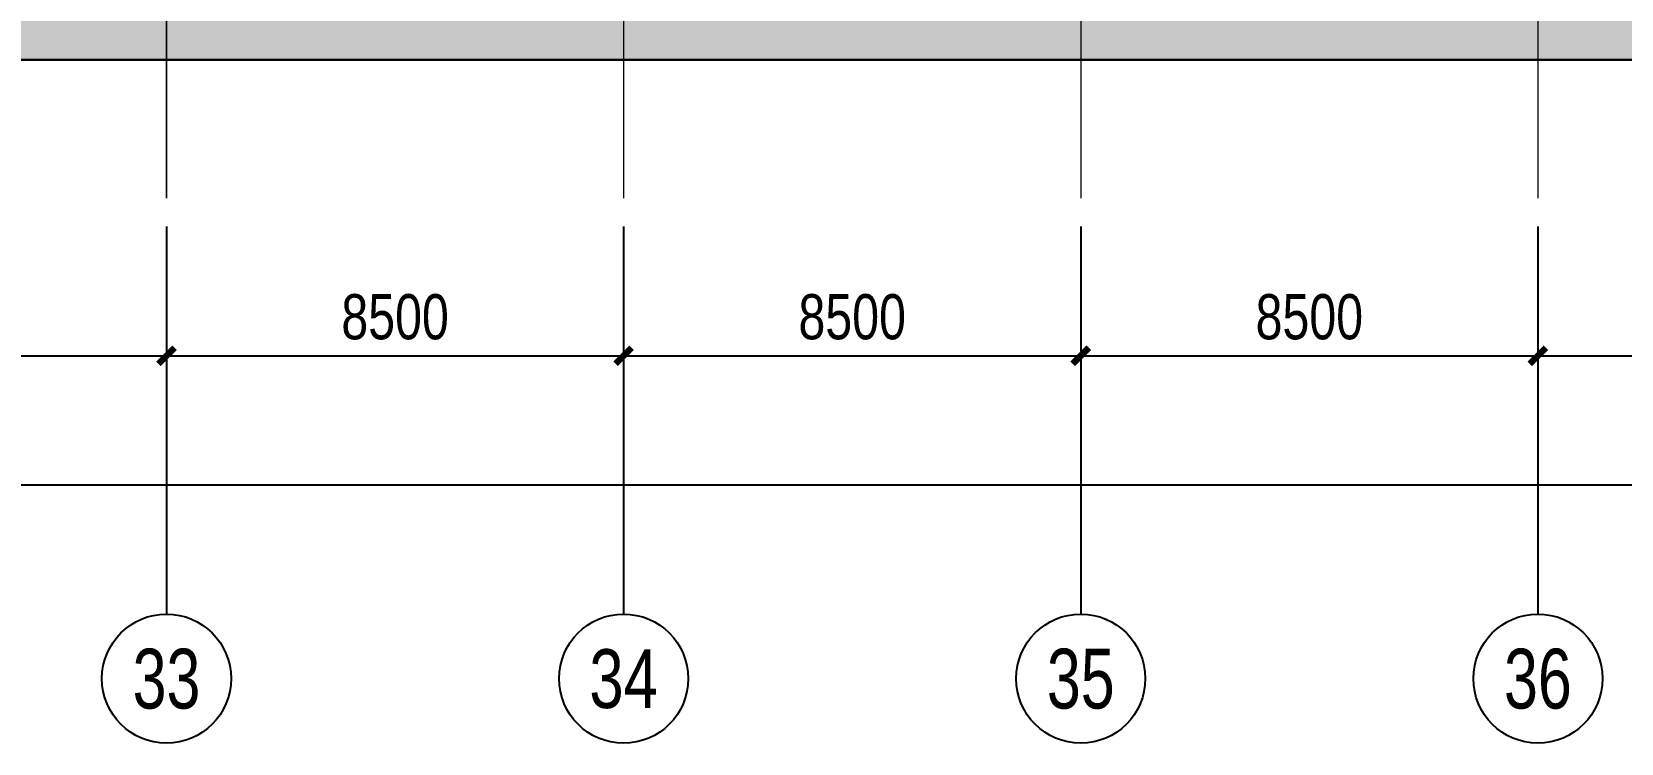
# Model space of a CAD drawing. Extents: x 4 to 13611208, y -605838 to 574722.
# Drawn here: x 13385392 to 13414946, y -359149 to -345928 of the extents above; entities that cross this region are included whole.
import ezdxf
from ezdxf.enums import TextEntityAlignment as Align

# ---------------------------------------------------------------- set-up
doc = ezdxf.new("R2010")
doc.units = 0
doc.header["$LTSCALE"] = 1000
doc.header["$MEASUREMENT"] = 0
doc.linetypes.add('DOTE', pattern=[2.42, 2, -0.2, 0.02, -0.2])
for name, color, linetype, lineweight in [('1-WALL-砼', 8, 'Continuous', 30), ('1-填充', 8, 'Continuous', 5), ('DOTE', 14, 'DOTE', 5)]:
    doc.layers.add(name, color=color, linetype=linetype, lineweight=lineweight)
doc.layers.add('AXIS', color=3, linetype='Continuous')
doc.layers.add('AXIS_TEXT', color=7, linetype='Continuous')
doc.styles.add('C', font='HZTXT_E', dxfattribs={"width": 0.7, "bigfont": 'HZTXT'})
doc.styles.add('C_T3', font='fsdb_e.shx', dxfattribs={"width": 0.8, "bigfont": 'hzdx.shx'})
doc.styles.add('COMPLEX', font='hztxt_e.shx', dxfattribs={"width": 0.6, "bigfont": 'HZTXT.shx'})
doc.dimstyles.new('_TCH_ARCH&&300', dxfattribs={"dimtxt": 840, "dimasz": 300, "dimexe": 300, "dimexo": 600, "dimgap": 300, "dimtad": 1, "dimdec": 0, "dimzin": 0, "dimdsep": 46, "dimtxsty": 'C_T3', "dimblk": 'ARCHTICK', "dimcen": 0.09, "dimclrd": 3, "dimclre": 3, "dimclrt": 3, "dimadec": 4, "dimazin": 2, "dimtfac": 1, "dimtdec": 0, "dimtix": 1, "dimtmove": 2, "dimatfit": 3, "dimfxl": 1, "dimtolj": 1, "dimtzin": 0, "dimarcsym": 0})

# ---------------------------------------------------------------- blocks, each defined once
blk = doc.blocks.new('_ArchTick')
at = {"color": 0, "linetype": 'ByBlock', "const_width": 0.4}
blk.add_lwpolyline([(-0.5, -0.5), (0.5, 0.5)], dxfattribs=at)
blk = doc.blocks.new('*D1440')
at = {"layer": 'AXIS', "color": 3, "lineweight": -2}
for p, q in [((13379397, -350149), (13379397, -352249)), ((13387897, -350149), (13387897, -352249)), ((13379397, -351949), (13387897, -351949))]:
    blk.add_line(p, q, dxfattribs=at)
at = {"layer": 'AXIS', "color": 3, "lineweight": -2, "xscale": 300, "yscale": 300, "zscale": 300, "rotation": 180}
blk.add_blockref('_ArchTick', (13379397, -351949), dxfattribs=at)
at = {"layer": 'AXIS', "color": 3, "lineweight": -2, "xscale": 300, "yscale": 300, "zscale": 300}
blk.add_blockref('_ArchTick', (13387897, -351949), dxfattribs=at)
at = {"layer": 'AXIS', "color": 3, "insert": (13383647, -351229), "char_height": 840, "attachment_point": 5, "style": 'C_T3'}
blk.add_mtext('\\A1;8500', dxfattribs=at)
blk = doc.blocks.new('*D1441')
at = {"layer": 'AXIS', "color": 3, "lineweight": -2}
for p, q in [((13387897, -350149), (13387897, -352249)), ((13396397, -350149), (13396397, -352249)), ((13387897, -351949), (13396397, -351949))]:
    blk.add_line(p, q, dxfattribs=at)
at = {"layer": 'AXIS', "color": 3, "lineweight": -2, "xscale": 300, "yscale": 300, "zscale": 300, "rotation": 180}
blk.add_blockref('_ArchTick', (13387897, -351949), dxfattribs=at)
at = {"layer": 'AXIS', "color": 3, "lineweight": -2, "xscale": 300, "yscale": 300, "zscale": 300}
blk.add_blockref('_ArchTick', (13396397, -351949), dxfattribs=at)
at = {"layer": 'AXIS', "color": 3, "insert": (13392147, -351229), "char_height": 840, "attachment_point": 5, "style": 'C_T3'}
blk.add_mtext('\\A1;8500', dxfattribs=at)
blk = doc.blocks.new('*D1442')
at = {"layer": 'AXIS', "color": 3, "lineweight": -2}
for p, q in [((13396397, -350149), (13396397, -352249)), ((13404897, -350149), (13404897, -352249)), ((13396397, -351949), (13404897, -351949))]:
    blk.add_line(p, q, dxfattribs=at)
at = {"layer": 'AXIS', "color": 3, "lineweight": -2, "xscale": 300, "yscale": 300, "zscale": 300, "rotation": 180}
blk.add_blockref('_ArchTick', (13396397, -351949), dxfattribs=at)
at = {"layer": 'AXIS', "color": 3, "lineweight": -2, "xscale": 300, "yscale": 300, "zscale": 300}
blk.add_blockref('_ArchTick', (13404897, -351949), dxfattribs=at)
at = {"layer": 'AXIS', "color": 3, "insert": (13400647, -351229), "char_height": 840, "attachment_point": 5, "style": 'C_T3'}
blk.add_mtext('\\A1;8500', dxfattribs=at)
blk = doc.blocks.new('*D1443')
at = {"layer": 'AXIS', "color": 3, "lineweight": -2}
for p, q in [((13404897, -350149), (13404897, -352249)), ((13413397, -350149), (13413397, -352249)), ((13404897, -351949), (13413397, -351949))]:
    blk.add_line(p, q, dxfattribs=at)
at = {"layer": 'AXIS', "color": 3, "lineweight": -2, "xscale": 300, "yscale": 300, "zscale": 300, "rotation": 180}
blk.add_blockref('_ArchTick', (13404897, -351949), dxfattribs=at)
at = {"layer": 'AXIS', "color": 3, "lineweight": -2, "xscale": 300, "yscale": 300, "zscale": 300}
blk.add_blockref('_ArchTick', (13413397, -351949), dxfattribs=at)
at = {"layer": 'AXIS', "color": 3, "insert": (13409147, -351229), "char_height": 840, "attachment_point": 5, "style": 'C_T3'}
blk.add_mtext('\\A1;8500', dxfattribs=at)
blk = doc.blocks.new('*D1444')
at = {"layer": 'AXIS', "color": 3, "lineweight": -2}
for p, q in [((13413397, -350149), (13413397, -352249)), ((13421897, -350149), (13421897, -352249)), ((13413397, -351949), (13421897, -351949))]:
    blk.add_line(p, q, dxfattribs=at)
at = {"layer": 'AXIS', "color": 3, "lineweight": -2, "xscale": 300, "yscale": 300, "zscale": 300, "rotation": 180}
blk.add_blockref('_ArchTick', (13413397, -351949), dxfattribs=at)
at = {"layer": 'AXIS', "color": 3, "lineweight": -2, "xscale": 300, "yscale": 300, "zscale": 300}
blk.add_blockref('_ArchTick', (13421897, -351949), dxfattribs=at)
at = {"layer": 'AXIS', "color": 3, "insert": (13417647, -351229), "char_height": 840, "attachment_point": 5, "style": 'C_T3'}
blk.add_mtext('\\A1;8500', dxfattribs=at)
blk = doc.blocks.new('*D1453')
at = {"layer": 'AXIS', "color": 3, "lineweight": -2}
for p, q in [((13121697, -350149), (13121697, -354649)), ((13473697, -350149), (13473697, -354649)), ((13121697, -354349), (13473697, -354349))]:
    blk.add_line(p, q, dxfattribs=at)
at = {"layer": 'AXIS', "color": 3, "lineweight": -2, "xscale": 300, "yscale": 300, "zscale": 300, "rotation": 180}
blk.add_blockref('_ArchTick', (13121697, -354349), dxfattribs=at)
at = {"layer": 'AXIS', "color": 3, "lineweight": -2, "xscale": 300, "yscale": 300, "zscale": 300}
blk.add_blockref('_ArchTick', (13473697, -354349), dxfattribs=at)
at = {"layer": 'AXIS', "color": 3, "insert": (13297697, -353629), "char_height": 840, "attachment_point": 5, "style": 'C_T3'}
blk.add_mtext('\\A1;352000', dxfattribs=at)
blk = doc.blocks.new('_AXISO')
blk.add_circle((0, 0), 0.5)
at = {"layer": 'AXIS_TEXT', "style": 'COMPLEX', "width": 1.041667}
blk.add_attdef('A', text='', height=0.56, dxfattribs=at).set_placement((-0.25, -0.28), (0.25, -0.28), align=Align.FIT)

msp = doc.modelspace()

# ---------------------------------------------------------------- hatches: boundary and pattern name
at = {"layer": '1-填充'}
h = msp.add_hatch(dxfattribs=at)
h.set_pattern_fill('钢筋混凝土', color=256, scale=100, style=0)
h.set_pattern_definition([(45, (0, 0), (-176.7766953, 176.7766953), []), (50, (0, 0), (717.260183, -62.752135), [75, -825]), (355, (0, 0), (-138.751334, 752.192134), [60, -660]), (100.4514, (59.8, -5.2), (578.50938, 689.439542), [63.74019, -701.142112]), (46.1842, (0, 200), (1067.24105, -165.519014), [112.5, -1237.5]), (96.6356, (88.9, 186.2), (934.662706, 974.11787), [95.61029, -1051.713]), (351.1842, (0, 200), (934.661945, 974.1186), [90, -990]), (21, (100, 150), (596.907052, -402.61889), [75, -825]), (326, (100, 150), (243.31533, 725.150045), [60, -660]), (71.4514, (149.74, 116.45), (840.22263, 322.530497), [63.74019, -701.142112]), (37.5, (0, 0), (12.1598553, 332.893854), [0, -652, 0, -670, 0, -662.5]), (7.5, (0, 0), (263.069537, 394.411712), [0, -382, 0, -637, 0, -252.5]), (327.5, (-223, 0), (533.822436, -22.554872), [0, -250, 0, -780, 0, -1035]), (317.5, (-323, 0), (583.18617, 100.104982), [0, -325, 0, -518, 0, -735])])
h.paths.add_polyline_path([(13460397.3, -345551.1), (13262797.3, -345551.1), (13262797.3, -346451.1), (13458152, -346451.1), (13459197.3, -347931.1), (13465797.3, -347931.1), (13465797.3, -349551.1), (13472897.3, -349551.1), (13472897.3, -348251.1), (13472397.3, -348551.1), (13467297.3, -348551.1), (13466797.3, -348251.1), (13466797.3, -346931.1), (13460397.3, -346931.1)])

# ---------------------------------------------------------------- linework, layer by layer
at = {"layer": '1-WALL-砼'}
msp.add_line((13458152, -346451.1), (13262797.3, -346451.1), dxfattribs=at)
at = {"layer": 'AXIS'}
for p, q in [((13387897.2, -349549.1), (13387897.2, -356749.1)), ((13396397.2, -349549.1), (13396397.2, -356749.1)), ((13404897.2, -349549.1), (13404897.2, -356749.1)), ((13413397.2, -349549.1), (13413397.2, -356749.1))]:
    msp.add_line(p, q, dxfattribs=at)
at = {"layer": 'DOTE', "linetype": 'DOTE', "ltscale": 3}
for p, q in [((13387897.2, -349019.1), (13387897.2, -330609.1)), ((13387897.2, -330609.1), (13387897.2, -349019.1)), ((13396397.2, -330609.1), (13396397.2, -349019.1)), ((13404897.2, -330609.1), (13404897.2, -349019.1)), ((13413397.2, -330609.1), (13413397.2, -349019.1))]:
    msp.add_line(p, q, dxfattribs=at)

# ---------------------------------------------------------------- block references
at = {"layer": 'AXIS'}
ref = msp.add_blockref('_AXISO', (13387897.2, -357949.1), dxfattribs=dict(at, xscale=2400, yscale=2400, zscale=2400))
ref.add_attrib('A', '33', dxfattribs={"layer": 'AXIS_TEXT', "height": 1111.52, "style": 'C', "width": 0.857658}).set_placement((13387267.4, -358504.8), (13388527.1, -358504.8), align=Align.FIT)
ref = msp.add_blockref('_AXISO', (13396397.2, -357949.1), dxfattribs=dict(at, xscale=2400, yscale=2400, zscale=2400))
ref.add_attrib('A', '34', dxfattribs={"layer": 'AXIS_TEXT', "height": 1093.33, "style": 'C', "width": 0.859649}).set_placement((13395759.4, -358495.7), (13397035, -358495.7), align=Align.FIT)
ref = msp.add_blockref('_AXISO', (13404897.2, -357949.1), dxfattribs=dict(at, xscale=2400, yscale=2400, zscale=2400))
ref.add_attrib('A', '35', dxfattribs={"layer": 'AXIS_TEXT', "height": 1111.52, "style": 'C', "width": 0.857658}).set_placement((13404267.4, -358504.8), (13405527.1, -358504.8), align=Align.FIT)
ref = msp.add_blockref('_AXISO', (13413397.2, -357949.1), dxfattribs=dict(at, xscale=2400, yscale=2400, zscale=2400))
ref.add_attrib('A', '36', dxfattribs={"layer": 'AXIS_TEXT', "height": 1111.52, "style": 'C', "width": 0.857658}).set_placement((13412767.4, -358504.8), (13414027.1, -358504.8), align=Align.FIT)

# ---------------------------------------------------------------- dimensions: what is measured, and where the dimension line sits
for p1, p2, distance, picture, middle in [((13121697.2, -349549.1), (13473697.2, -349549.1), -4800, '*D1453', (13297697.2, -353629.1)), ((13379397.2, -349549.1), (13387897.2, -349549.1), -2400, '*D1440', (13383647.2, -351229.1)), ((13387897.2, -349549.1), (13396397.2, -349549.1), -2400, '*D1441', (13392147.2, -351229.1)), ((13396397.2, -349549.1), (13404897.2, -349549.1), -2400, '*D1442', (13400647.2, -351229.1)), ((13404897.2, -349549.1), (13413397.2, -349549.1), -2400, '*D1443', (13409147.2, -351229.1)), ((13413397.2, -349549.1), (13421897.2, -349549.1), -2400, '*D1444', (13417647.2, -351229.1))]:
    dim = msp.add_aligned_dim(p1=p1, p2=p2, distance=distance, dimstyle='_TCH_ARCH&&300', dxfattribs=at)
    dim.commit()
    dim.dimension.update_dxf_attribs({"geometry": picture, "text_midpoint": middle})

doc.saveas('drawing.dxf')
